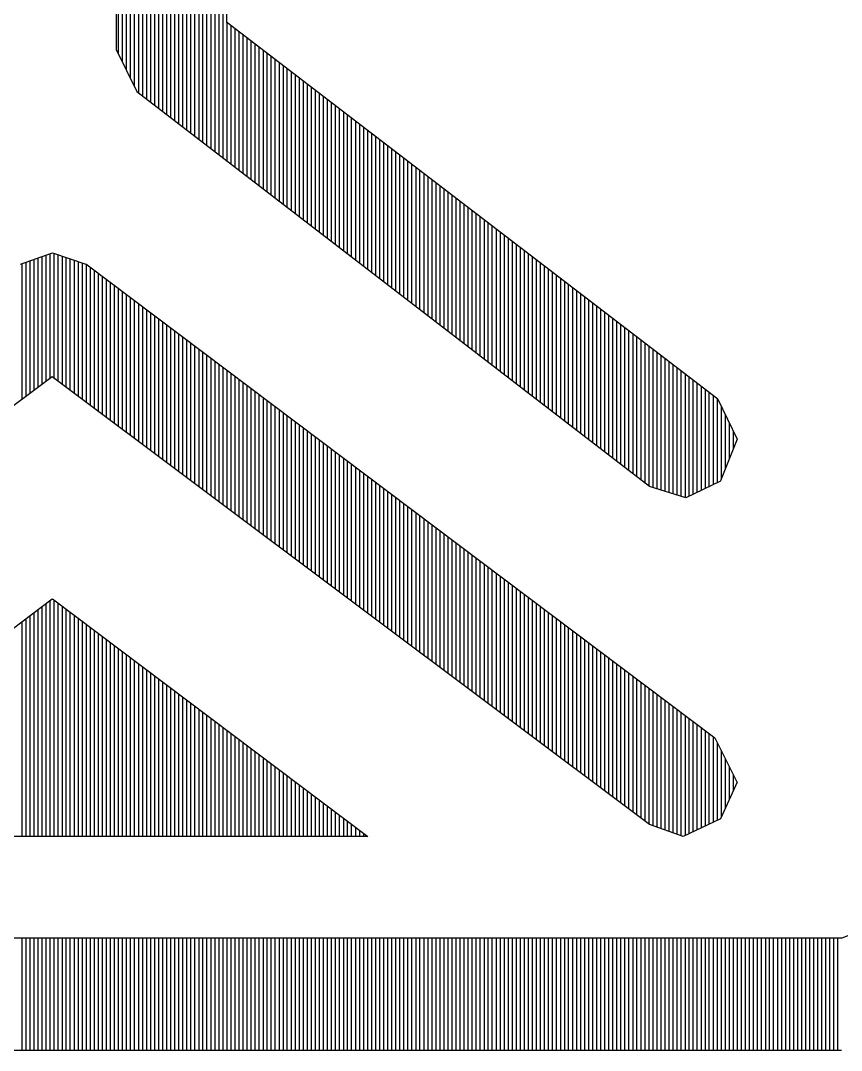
# Model space of a CAD drawing. Extents: x -34 to 106, y -22 to 53.
# Drawn here: x 35.541 to 37.645, y 13.939 to 16.578 of the extents above; entities that cross this region are included whole.
import ezdxf

# ---------------------------------------------------------------- set-up
doc = ezdxf.new("R2010")
doc.units = 0
doc.layers.add('BG_SILKTOP20240221', color=40, linetype='CONTINUOUS')

msp = doc.modelspace()

# ---------------------------------------------------------------- linework, layer by layer
at = {"layer": 'BG_SILKTOP20240221'}
for points in [[(35.905186, 23.095712), (35.905186, 16.345662)], [(35.915092, 23.099776), (35.915092, 16.33728)], [(35.925506, 23.103332), (35.925506, 16.329152)], [(35.93592, 23.099268), (35.93592, 16.321532)], [(35.946334, 23.09495), (35.946334, 16.313658)], [(35.84321, 23.06955), (35.84321, 16.392906)], [(35.853624, 23.073868), (35.853624, 16.385032)], [(35.863784, 23.078694), (35.863784, 16.377412)], [(35.873944, 23.083012), (35.873944, 16.369538)], [(35.884358, 23.08733), (35.884358, 16.361664)], [(35.894772, 23.090886), (35.894772, 16.353282)], [(35.956748, 23.090632), (35.956748, 16.305784)], [(35.966654, 23.085806), (35.966654, 16.297656)], [(35.977068, 23.081488), (35.977068, 16.289528)], [(35.987482, 23.076662), (35.987482, 16.281654)], [(35.997896, 23.072344), (35.997896, 16.27378)], [(36.008056, 23.068026), (36.008056, 16.265906)], [(35.822636, 23.061168), (35.822636, 16.430498)], [(35.832796, 23.06574), (35.832796, 16.409416)], [(36.018216, 23.063708), (36.018216, 16.258032)], [(36.02863, 23.053548), (36.02863, 16.249904)], [(35.812222, 23.032212), (35.812222, 16.451072)], [(36.039044, 23.029672), (36.039044, 16.24203)], [(35.802062, 23.003256), (35.802062, 16.472154)], [(36.049204, 23.005288), (36.049204, 16.234156)], [(35.791648, 22.9743), (35.791648, 16.493236)], [(36.059618, 22.981412), (36.059618, 16.226282)], [(35.786822, 16.502888), (35.786822, 22.961092)], [(36.068762, 22.960838), (36.068762, 16.574262)], [(36.069016, 16.574516), (37.328348, 15.6083)], [(36.069778, 16.5735), (36.069778, 16.218408)], [(36.080192, 16.565372), (36.080192, 16.21028)], [(36.090352, 16.557498), (36.090352, 16.202406)], [(36.100766, 16.549624), (36.100766, 16.194532)], [(36.11118, 16.54175), (36.11118, 16.186658)], [(36.12134, 16.533876), (36.12134, 16.178784)], [(36.1315, 16.525748), (36.1315, 16.170656)], [(35.839908, 16.3957), (35.787076, 16.502888)], [(36.141914, 16.518636), (36.141914, 16.163036)], [(36.152328, 16.510508), (36.152328, 16.155162)], [(36.162742, 16.502634), (36.162742, 16.147288)], [(36.172648, 16.49476), (36.172648, 16.139414)], [(36.183062, 16.486886), (36.183062, 16.13154)], [(36.193476, 16.479012), (36.193476, 16.123412)], [(36.20389, 16.470884), (36.20389, 16.115538)], [(36.214304, 16.46301), (36.214304, 16.107664)], [(36.22421, 16.455136), (36.22421, 16.09979)], [(36.234624, 16.447262), (36.234624, 16.091916)], [(36.245038, 16.439388), (36.245038, 16.083788)], [(36.255452, 16.43126), (36.255452, 16.075914)], [(36.265612, 16.423386), (36.265612, 16.06804)], [(37.15385, 15.383764), (35.839654, 16.395446)], [(36.275772, 16.415512), (36.275772, 16.060166)], [(36.286186, 16.407638), (36.286186, 16.052292)], [(36.2966, 16.399764), (36.2966, 16.044164)], [(36.30676, 16.391636), (36.30676, 16.03629)], [(36.317174, 16.383762), (36.317174, 16.028416)], [(36.327334, 16.375888), (36.327334, 16.020542)], [(36.337748, 16.368014), (36.337748, 16.012668)], [(36.347908, 16.36014), (36.347908, 16.00454)], [(36.358322, 16.352012), (36.358322, 15.996666)], [(36.368736, 16.344138), (36.368736, 15.988538)], [(36.378896, 16.336264), (36.378896, 15.980664)], [(36.389056, 16.32839), (36.389056, 15.972536)], [(36.39947, 16.320516), (36.39947, 15.964662)], [(36.409884, 16.312388), (36.409884, 15.956788)], [(36.420298, 16.304514), (36.420298, 15.948914)], [(36.430204, 16.29664), (36.430204, 15.94104)], [(36.440618, 16.288766), (36.440618, 15.932912)], [(36.451032, 16.280892), (36.451032, 15.925038)], [(36.461446, 16.272764), (36.461446, 15.917164)], [(36.47186, 16.26489), (36.47186, 15.90929)], [(36.481766, 16.257016), (36.481766, 15.901416)], [(36.49218, 16.249142), (36.49218, 15.893288)], [(36.502594, 16.241268), (36.502594, 15.885414)], [(36.513008, 16.23314), (36.513008, 15.87754)], [(36.523168, 16.225266), (36.523168, 15.869666)], [(36.533328, 16.217392), (36.533328, 15.861792)], [(36.543742, 16.209518), (36.543742, 15.853664)], [(36.554156, 16.201644), (36.554156, 15.84579)], [(36.564316, 16.193516), (36.564316, 15.837916)], [(36.57473, 16.185642), (36.57473, 15.830042)], [(36.58489, 16.177768), (36.58489, 15.822168)], [(36.595304, 16.170402), (36.595304, 15.814548)], [(36.605464, 16.162528), (36.605464, 15.80642)], [(36.615878, 16.154654), (36.615878, 15.798546)], [(36.626292, 16.14678), (36.626292, 15.790672)], [(36.636452, 16.138652), (36.636452, 15.782798)], [(36.646612, 16.130778), (36.646612, 15.774924)], [(36.657026, 16.122904), (36.657026, 15.766796)], [(36.66744, 16.11503), (36.66744, 15.758922)], [(36.677854, 16.107156), (36.677854, 15.751048)], [(36.68776, 16.099028), (36.68776, 15.743174)], [(36.698174, 16.091154), (36.698174, 15.7353)], [(36.708588, 16.08328), (36.708588, 15.727172)], [(36.719002, 16.075406), (36.719002, 15.719298)], [(36.729416, 16.067532), (36.729416, 15.711424)], [(36.739322, 16.059404), (36.739322, 15.70355)], [(36.749736, 16.05153), (36.749736, 15.695676)], [(36.76015, 16.043656), (36.76015, 15.687548)], [(36.770564, 16.035782), (36.770564, 15.679674)], [(36.780724, 16.027908), (36.780724, 15.6718)], [(36.790884, 16.01978), (36.790884, 15.663926)], [(36.801298, 16.011906), (36.801298, 15.656052)], [(36.811712, 16.00454), (36.811712, 15.647416)], [(36.821872, 15.996666), (36.821872, 15.639542)], [(35.541458, 15.953994), (35.622992, 15.982442)], [(35.585654, 15.97025), (35.585654, 15.638018)], [(35.596068, 15.973552), (35.596068, 15.645638)], [(35.606228, 15.977108), (35.606228, 15.653512)], [(35.616388, 15.980664), (35.616388, 15.660878)], [(35.622992, 15.982442), (35.70859, 15.953994)], [(35.626802, 15.980918), (35.626802, 15.662402)], [(35.637216, 15.977616), (35.637216, 15.655036)], [(35.64763, 15.974568), (35.64763, 15.647162)], [(35.657536, 15.970504), (35.657536, 15.639288)], [(36.832286, 15.988792), (36.832286, 15.631668)], [(36.842446, 15.980918), (36.842446, 15.62354)], [(36.85286, 15.973044), (36.85286, 15.615666)], [(35.544506, 15.955264), (35.544506, 15.606776)], [(35.554666, 15.95882), (35.554666, 15.615158)], [(35.56508, 15.962884), (35.56508, 15.622778)], [(35.57524, 15.96644), (35.57524, 15.630144)], [(35.66795, 15.967456), (35.66795, 15.631668)], [(35.678364, 15.9639), (35.678364, 15.624048)], [(35.688778, 15.96009), (35.688778, 15.61592)], [(35.699192, 15.956788), (35.699192, 15.6083)], [(35.70859, 15.954248), (37.321236, 14.740128)], [(35.709098, 15.953232), (35.709098, 15.60068)], [(35.719512, 15.945612), (35.719512, 15.59306)], [(36.86302, 15.964916), (36.86302, 15.607792)], [(36.873434, 15.957042), (36.873434, 15.599918)], [(36.883848, 15.949168), (36.883848, 15.592044)], [(35.729926, 15.937484), (35.729926, 15.585186)], [(35.74034, 15.92961), (35.74034, 15.577566)], [(35.7505, 15.921736), (35.7505, 15.569692)], [(36.894008, 15.941294), (36.894008, 15.583916)], [(36.904168, 15.93342), (36.904168, 15.576042)], [(36.914582, 15.925292), (36.914582, 15.568168)], [(36.924996, 15.917418), (36.924996, 15.560294)], [(35.76066, 15.914116), (35.76066, 15.562326)], [(35.771074, 15.906496), (35.771074, 15.554452)], [(35.781488, 15.898622), (35.781488, 15.546578)], [(35.791648, 15.891256), (35.791648, 15.539466)], [(36.93541, 15.909544), (36.93541, 15.55242)], [(36.945316, 15.90167), (36.945316, 15.544292)], [(36.95573, 15.893796), (36.95573, 15.536418)], [(35.802062, 15.883382), (35.802062, 15.531592)], [(35.812222, 15.875762), (35.812222, 15.523972)], [(35.822636, 15.867888), (35.822636, 15.516098)], [(36.966144, 15.885668), (36.966144, 15.528544)], [(36.976558, 15.877794), (36.976558, 15.52067)], [(36.986972, 15.86992), (36.986972, 15.512796)], [(35.832796, 15.859506), (35.832796, 15.508224)], [(35.84321, 15.85214), (35.84321, 15.500096)], [(35.853624, 15.84452), (35.853624, 15.492984)], [(35.863784, 15.836646), (35.863784, 15.484602)], [(36.996878, 15.862046), (36.996878, 15.504668)], [(37.007292, 15.854172), (37.007292, 15.496794)], [(37.017706, 15.846044), (37.017706, 15.48892)], [(37.02812, 15.83817), (37.02812, 15.481046)], [(35.873944, 15.828772), (35.873944, 15.477236)], [(35.884358, 15.820898), (35.884358, 15.469362)], [(35.894772, 15.813278), (35.894772, 15.461742)], [(37.03828, 15.830296), (37.03828, 15.472664)], [(37.04844, 15.822422), (37.04844, 15.46479)], [(37.058854, 15.814548), (37.058854, 15.456916)], [(35.905186, 15.805404), (35.905186, 15.453868)], [(35.915092, 15.797784), (35.915092, 15.446248)], [(35.925506, 15.789656), (35.925506, 15.438374)], [(37.069268, 15.80642), (37.069268, 15.449042)], [(37.079428, 15.798546), (37.079428, 15.441168)], [(37.089842, 15.790672), (37.089842, 15.43304)], [(35.93592, 15.782544), (35.93592, 15.431008)], [(35.946334, 15.774416), (35.946334, 15.423134)], [(35.956748, 15.766796), (35.956748, 15.415768)], [(35.966654, 15.758922), (35.966654, 15.40764)], [(37.100002, 15.782798), (37.100002, 15.425166)], [(37.110416, 15.774924), (37.110416, 15.417292)], [(37.120576, 15.766796), (37.120576, 15.409418)], [(37.13099, 15.758922), (37.13099, 15.401544)], [(35.977068, 15.751302), (35.977068, 15.400274)], [(35.987482, 15.743428), (35.987482, 15.391892)], [(35.997896, 15.735554), (35.997896, 15.38478)], [(37.141404, 15.751048), (37.141404, 15.393416)], [(37.151564, 15.743174), (37.151564, 15.385542)], [(37.161724, 15.7353), (37.161724, 15.381224)], [(36.008056, 15.728188), (36.008056, 15.376652)], [(36.018216, 15.720568), (36.018216, 15.36954)], [(36.02863, 15.712694), (36.02863, 15.361412)], [(36.039044, 15.705074), (36.039044, 15.353792)], [(37.172138, 15.727172), (37.172138, 15.378176)], [(37.182552, 15.719552), (37.182552, 15.375128)], [(37.192966, 15.711678), (37.192966, 15.37208)], [(36.049204, 15.696692), (36.049204, 15.345918)], [(36.059618, 15.68958), (36.059618, 15.338298)], [(36.069778, 15.681452), (36.069778, 15.330932)], [(37.202872, 15.70355), (37.202872, 15.369032)], [(37.213286, 15.69593), (37.213286, 15.365984)], [(37.2237, 15.688056), (37.2237, 15.362936)], [(37.234114, 15.679928), (37.234114, 15.359888)], [(35.622484, 15.66545), (34.088324, 14.517878)], [(37.15385, 14.517878), (35.622484, 15.66545)], [(36.080192, 15.67434), (36.080192, 15.323058)], [(36.090352, 15.665958), (36.090352, 15.315184)], [(36.100766, 15.658084), (36.100766, 15.30731)], [(37.244528, 15.6718), (37.244528, 15.356332)], [(37.254434, 15.663926), (37.254434, 15.358872)], [(37.264848, 15.65656), (37.264848, 15.363952)], [(36.11118, 15.650464), (36.11118, 15.29969)], [(36.12134, 15.64259), (36.12134, 15.291816)], [(36.1315, 15.635224), (36.1315, 15.284704)], [(36.141914, 15.62735), (36.141914, 15.27683)], [(37.275262, 15.648432), (37.275262, 15.368778)], [(37.285676, 15.640812), (37.285676, 15.373604)], [(37.295836, 15.63243), (37.295836, 15.378684)], [(37.305996, 15.62481), (37.305996, 15.384018)], [(36.152328, 15.61973), (36.152328, 15.26921)], [(36.162742, 15.611856), (36.162742, 15.261336)], [(36.172648, 15.603474), (36.172648, 15.253208)], [(37.31641, 15.616936), (37.31641, 15.388844)], [(37.326824, 15.609062), (37.326824, 15.393924)], [(37.328348, 15.608046), (37.37864, 15.50543)], [(36.183062, 15.596108), (36.183062, 15.245334)], [(36.193476, 15.588234), (36.193476, 15.237968)], [(36.20389, 15.580868), (36.20389, 15.230348)], [(36.214304, 15.57274), (36.214304, 15.222474)], [(37.336984, 15.589504), (37.336984, 15.402052)], [(36.22421, 15.565374), (36.22421, 15.214854)], [(36.234624, 15.557246), (36.234624, 15.20698)], [(36.245038, 15.549372), (36.245038, 15.199106)], [(37.347398, 15.568676), (37.347398, 15.42796)], [(37.357558, 15.547848), (37.357558, 15.453868)], [(36.255452, 15.54226), (36.255452, 15.19174)], [(36.265612, 15.534386), (36.265612, 15.183866)], [(36.275772, 15.526512), (36.275772, 15.176246)], [(37.367972, 15.526512), (37.367972, 15.479268)], [(36.286186, 15.518384), (36.286186, 15.168372)], [(36.2966, 15.510764), (36.2966, 15.160752)], [(36.30676, 15.50289), (36.30676, 15.152624)], [(36.317174, 15.49527), (36.317174, 15.145512)], [(37.378132, 15.505684), (37.33546, 15.398496)], [(36.327334, 15.487904), (36.327334, 15.138146)], [(36.337748, 15.48003), (36.337748, 15.130272)], [(36.347908, 15.47241), (36.347908, 15.122652)], [(36.358322, 15.464536), (36.358322, 15.114524)], [(36.368736, 15.456916), (36.368736, 15.106904)], [(36.378896, 15.449042), (36.378896, 15.09903)], [(36.389056, 15.441168), (36.389056, 15.091664)], [(36.39947, 15.43304), (36.39947, 15.083536)], [(36.409884, 15.42542), (36.409884, 15.07617)], [(36.420298, 15.418308), (36.420298, 15.068296)], [(36.430204, 15.409926), (36.430204, 15.060422)], [(36.440618, 15.40256), (36.440618, 15.052802)], [(36.451032, 15.394432), (36.451032, 15.044928)], [(37.33546, 15.397988), (37.247068, 15.355062)], [(36.461446, 15.386558), (36.461446, 15.0368)], [(36.47186, 15.379192), (36.47186, 15.029942)], [(36.481766, 15.371318), (36.481766, 15.022068)], [(36.49218, 15.363698), (36.49218, 15.01394)], [(37.247068, 15.355316), (37.15385, 15.384018)], [(36.502594, 15.355824), (36.502594, 15.006066)], [(36.513008, 15.348204), (36.513008, 14.998446)], [(36.523168, 15.340076), (36.523168, 14.990572)], [(36.533328, 15.332202), (36.533328, 14.983206)], [(36.543742, 15.324836), (36.543742, 14.975586)], [(36.554156, 15.316708), (36.554156, 14.967712)], [(36.564316, 15.309342), (36.564316, 14.959838)], [(36.57473, 15.301722), (36.57473, 14.952472)], [(36.58489, 15.293848), (36.58489, 14.944598)], [(36.595304, 15.285974), (36.595304, 14.936978)], [(36.605464, 15.278354), (36.605464, 14.929612)], [(36.615878, 15.27048), (36.615878, 14.921484)], [(36.626292, 15.26286), (36.626292, 14.914118)], [(36.636452, 15.254732), (36.636452, 14.905736)], [(36.646612, 15.247112), (36.646612, 14.898624)], [(36.657026, 15.239238), (36.657026, 14.890496)], [(36.66744, 15.231872), (36.66744, 14.883384)], [(36.677854, 15.223998), (36.677854, 14.875256)], [(36.68776, 15.216378), (36.68776, 14.867636)], [(36.698174, 15.208504), (36.698174, 14.859762)], [(36.708588, 15.200884), (36.708588, 14.852142)], [(36.719002, 15.19301), (36.719002, 14.844268)], [(36.729416, 15.185136), (36.729416, 14.836902)], [(36.739322, 15.17777), (36.739322, 14.829028)], [(36.749736, 15.169388), (36.749736, 14.821154)], [(36.76015, 15.162276), (36.76015, 14.813534)], [(36.770564, 15.153894), (36.770564, 14.80566)], [(36.780724, 15.146528), (36.780724, 14.79804)], [(36.790884, 15.138654), (36.790884, 14.790674)], [(36.801298, 15.13078), (36.801298, 14.7828)], [(36.811712, 15.12316), (36.811712, 14.774672)], [(36.821872, 15.115286), (36.821872, 14.766798)], [(36.832286, 15.107666), (36.832286, 14.759178)], [(36.842446, 15.099792), (36.842446, 14.751304)], [(34.818574, 14.487398), (35.622484, 15.095728)], [(35.596068, 15.075662), (35.596068, 14.487144)], [(35.606228, 15.083028), (35.606228, 14.487144)], [(35.616388, 15.090902), (35.616388, 14.487144)], [(35.622992, 15.095728), (36.431474, 14.487398)], [(35.626802, 15.092172), (35.626802, 14.487398)], [(35.637216, 15.084044), (35.637216, 14.487144)], [(35.64763, 15.07617), (35.64763, 14.487144)], [(36.85286, 15.092172), (36.85286, 14.743684)], [(36.86302, 15.084044), (36.86302, 14.73581)], [(36.873434, 15.07617), (36.873434, 14.728444)], [(35.554666, 15.04442), (35.554666, 14.487398)], [(35.56508, 15.052548), (35.56508, 14.487398)], [(35.57524, 15.05966), (35.57524, 14.487144)], [(35.585654, 15.067788), (35.585654, 14.487144)], [(35.657536, 15.068804), (35.657536, 14.487398)], [(35.66795, 15.06093), (35.66795, 14.487398)], [(35.678364, 15.053056), (35.678364, 14.487398)], [(35.688778, 15.04569), (35.688778, 14.487398)], [(36.883848, 15.06855), (36.883848, 14.720824)], [(36.894008, 15.060676), (36.894008, 14.71295)], [(36.904168, 15.053564), (36.904168, 14.705584)], [(36.914582, 15.04569), (36.914582, 14.69771)], [(35.544506, 15.036546), (35.544506, 14.487398)], [(35.699192, 15.037816), (35.699192, 14.487398)], [(35.709098, 15.029942), (35.709098, 14.487144)], [(35.719512, 15.022068), (35.719512, 14.487144)], [(36.924996, 15.037816), (36.924996, 14.69009)], [(36.93541, 15.029942), (36.93541, 14.682216)], [(36.945316, 15.022322), (36.945316, 14.67485)], [(35.729926, 15.014702), (35.729926, 14.487398)], [(35.74034, 15.006828), (35.74034, 14.487398)], [(35.7505, 14.999462), (35.7505, 14.487398)], [(35.76066, 14.991588), (35.76066, 14.487398)], [(36.95573, 15.014448), (36.95573, 14.666468)], [(36.966144, 15.006828), (36.966144, 14.659356)], [(36.976558, 14.999462), (36.976558, 14.651228)], [(36.986972, 14.991588), (36.986972, 14.644116)], [(35.771074, 14.98346), (35.771074, 14.487398)], [(35.781488, 14.975586), (35.781488, 14.487144)], [(35.791648, 14.967712), (35.791648, 14.487144)], [(36.996878, 14.98346), (36.996878, 14.635734)], [(37.007292, 14.97584), (37.007292, 14.628368)], [(37.017706, 14.967966), (37.017706, 14.620494)], [(35.802062, 14.960346), (35.802062, 14.487398)], [(35.812222, 14.952472), (35.812222, 14.487398)], [(35.822636, 14.945106), (35.822636, 14.487398)], [(37.02812, 14.960346), (37.02812, 14.612874)], [(37.03828, 14.952472), (37.03828, 14.605)], [(37.04844, 14.944852), (37.04844, 14.597126)], [(35.832796, 14.937232), (35.832796, 14.487398)], [(35.84321, 14.929358), (35.84321, 14.487144)], [(35.853624, 14.921484), (35.853624, 14.487144)], [(35.863784, 14.913356), (35.863784, 14.487144)], [(37.058854, 14.936978), (37.058854, 14.589252)], [(37.069268, 14.929612), (37.069268, 14.58214)], [(37.079428, 14.921738), (37.079428, 14.574266)], [(37.089842, 14.913356), (37.089842, 14.566392)], [(35.873944, 14.906244), (35.873944, 14.487398)], [(35.884358, 14.898116), (35.884358, 14.487398)], [(35.894772, 14.890242), (35.894772, 14.487144)], [(37.100002, 14.906244), (37.100002, 14.558772)], [(37.110416, 14.897862), (37.110416, 14.550644)], [(37.120576, 14.890496), (37.120576, 14.543024)], [(35.905186, 14.882368), (35.905186, 14.487144)], [(35.915092, 14.875002), (35.915092, 14.487144)], [(35.925506, 14.867128), (35.925506, 14.487144)], [(35.93592, 14.859762), (35.93592, 14.487398)], [(37.13099, 14.882622), (37.13099, 14.535912)], [(37.141404, 14.875256), (37.141404, 14.527784)], [(37.151564, 14.867128), (37.151564, 14.51991)], [(35.946334, 14.851888), (35.946334, 14.487398)], [(35.956748, 14.844014), (35.956748, 14.487398)], [(35.966654, 14.83614), (35.966654, 14.487144)], [(37.161724, 14.859254), (37.161724, 14.515084)], [(37.172138, 14.851634), (37.172138, 14.511782)], [(37.182552, 14.84376), (37.182552, 14.507972)], [(37.192966, 14.83614), (37.192966, 14.504162)], [(35.977068, 14.828012), (35.977068, 14.487144)], [(35.987482, 14.8209), (35.987482, 14.487144)], [(35.997896, 14.812772), (35.997896, 14.487144)], [(37.202872, 14.828012), (37.202872, 14.500352)], [(37.213286, 14.821154), (37.213286, 14.497304)], [(37.2237, 14.812772), (37.2237, 14.49324)], [(36.008056, 14.80566), (36.008056, 14.487398)], [(36.018216, 14.797532), (36.018216, 14.487398)], [(36.02863, 14.789658), (36.02863, 14.487144)], [(36.039044, 14.781784), (36.039044, 14.487144)], [(37.234114, 14.804898), (37.234114, 14.48943)], [(37.244528, 14.797278), (37.244528, 14.489176)], [(37.254434, 14.789658), (37.254434, 14.494002)], [(37.264848, 14.781784), (37.264848, 14.498574)], [(36.049204, 14.774418), (36.049204, 14.487144)], [(36.059618, 14.766544), (36.059618, 14.487144)], [(36.069778, 14.75867), (36.069778, 14.487144)], [(37.275262, 14.774164), (37.275262, 14.504162)], [(37.285676, 14.766544), (37.285676, 14.50848)], [(37.295836, 14.75867), (37.295836, 14.513306)], [(36.080192, 14.751304), (36.080192, 14.487398)], [(36.090352, 14.74343), (36.090352, 14.487398)], [(36.100766, 14.735556), (36.100766, 14.487144)], [(36.11118, 14.727428), (36.11118, 14.487144)], [(37.305996, 14.75105), (37.305996, 14.518132)], [(37.31641, 14.74343), (37.31641, 14.523212)], [(37.320982, 14.73962), (37.378132, 14.62532)], [(37.326824, 14.72819), (37.326824, 14.528292)], [(36.12134, 14.720316), (36.12134, 14.487398)], [(36.1315, 14.712188), (36.1315, 14.487398)], [(36.141914, 14.705076), (36.141914, 14.487398)], [(37.336984, 14.707616), (37.336984, 14.535912)], [(36.152328, 14.696948), (36.152328, 14.487398)], [(36.162742, 14.689074), (36.162742, 14.487398)], [(36.172648, 14.6812), (36.172648, 14.487144)], [(37.347398, 14.687042), (37.347398, 14.558264)], [(36.183062, 14.673326), (36.183062, 14.487144)], [(36.193476, 14.66596), (36.193476, 14.487398)], [(36.20389, 14.658086), (36.20389, 14.487398)], [(36.214304, 14.65072), (36.214304, 14.487398)], [(37.357558, 14.666468), (37.357558, 14.580616)], [(36.22421, 14.642846), (36.22421, 14.487398)], [(36.234624, 14.634972), (36.234624, 14.487144)], [(36.245038, 14.626844), (36.245038, 14.487144)], [(37.378132, 14.625828), (37.33546, 14.532356)], [(37.367972, 14.645894), (37.367972, 14.603222)], [(36.255452, 14.61897), (36.255452, 14.487144)], [(36.265612, 14.611604), (36.265612, 14.487398)], [(36.275772, 14.60373), (36.275772, 14.487398)], [(36.286186, 14.596364), (36.286186, 14.487398)], [(36.2966, 14.58849), (36.2966, 14.487398)], [(36.30676, 14.580616), (36.30676, 14.487144)], [(36.317174, 14.572742), (36.317174, 14.487144)], [(36.327334, 14.565376), (36.327334, 14.487398)], [(36.337748, 14.557502), (36.337748, 14.487398)], [(36.347908, 14.549628), (36.347908, 14.487398)], [(36.358322, 14.5415), (36.358322, 14.487144)], [(36.368736, 14.533626), (36.368736, 14.487144)], [(36.378896, 14.52626), (36.378896, 14.487144)], [(36.389056, 14.518386), (36.389056, 14.487144)], [(37.239956, 14.487144), (37.15385, 14.517878)], [(37.33546, 14.532356), (37.239956, 14.487398)], [(36.39947, 14.51102), (36.39947, 14.487398)], [(36.409884, 14.503146), (36.409884, 14.487398)], [(36.420298, 14.495272), (36.420298, 14.487144)], [(36.431474, 14.487398), (34.818828, 14.487398)], [(36.430204, 14.487398), (36.430204, 14.487144)], [(37.64534, 14.226794), (37.759894, 14.27226)], [(33.6042, 14.227048), (37.64534, 14.227048)], [(35.544506, 14.227048), (35.544506, 13.938758)], [(35.554666, 14.227048), (35.554666, 13.938758)], [(35.56508, 14.227048), (35.56508, 13.938758)], [(35.57524, 14.227048), (35.57524, 13.938758)], [(35.585654, 14.227048), (35.585654, 13.938758)], [(35.596068, 14.227048), (35.596068, 13.938758)], [(35.606228, 14.227048), (35.606228, 13.938758)], [(35.616388, 14.227048), (35.616388, 13.938758)], [(35.626802, 14.227048), (35.626802, 13.938758)], [(35.637216, 14.227048), (35.637216, 13.938758)], [(35.64763, 14.227048), (35.64763, 13.938758)], [(35.657536, 14.227048), (35.657536, 13.938758)], [(35.66795, 14.227048), (35.66795, 13.938758)], [(35.678364, 14.227048), (35.678364, 13.938758)], [(35.688778, 14.227048), (35.688778, 13.938758)], [(35.699192, 14.227048), (35.699192, 13.938758)], [(35.709098, 14.227048), (35.709098, 13.938758)], [(35.719512, 14.227048), (35.719512, 13.938758)], [(35.729926, 14.227048), (35.729926, 13.938758)], [(35.74034, 14.227048), (35.74034, 13.938758)], [(35.7505, 14.227048), (35.7505, 13.938758)], [(35.76066, 14.227048), (35.76066, 13.938758)], [(35.771074, 14.227048), (35.771074, 13.938758)], [(35.781488, 14.227048), (35.781488, 13.938758)], [(35.791648, 14.227048), (35.791648, 13.938758)], [(35.802062, 14.227048), (35.802062, 13.938758)], [(35.812222, 14.227048), (35.812222, 13.938758)], [(35.822636, 14.227048), (35.822636, 13.938758)], [(35.832796, 14.227048), (35.832796, 13.938758)], [(35.84321, 14.227048), (35.84321, 13.938758)], [(35.853624, 14.227048), (35.853624, 13.938758)], [(35.863784, 14.227048), (35.863784, 13.938758)], [(35.873944, 14.227048), (35.873944, 13.938758)], [(35.884358, 14.227048), (35.884358, 13.938758)], [(35.894772, 14.227048), (35.894772, 13.938758)], [(35.905186, 14.227048), (35.905186, 13.938758)], [(35.915092, 14.227048), (35.915092, 13.938758)], [(35.925506, 14.227048), (35.925506, 13.938758)], [(35.93592, 14.227048), (35.93592, 13.938758)], [(35.946334, 14.227048), (35.946334, 13.938758)], [(35.956748, 14.227048), (35.956748, 13.938758)], [(35.966654, 14.227048), (35.966654, 13.938758)], [(35.977068, 14.227048), (35.977068, 13.938758)], [(35.987482, 14.227048), (35.987482, 13.938758)], [(35.997896, 14.227048), (35.997896, 13.938758)], [(36.008056, 14.227048), (36.008056, 13.938758)], [(36.018216, 14.227048), (36.018216, 13.938758)], [(36.02863, 14.227048), (36.02863, 13.938758)], [(36.039044, 14.227048), (36.039044, 13.938758)], [(36.049204, 14.227048), (36.049204, 13.938758)], [(36.059618, 14.227048), (36.059618, 13.938758)], [(36.069778, 14.227048), (36.069778, 13.938758)], [(36.080192, 14.227048), (36.080192, 13.938758)], [(36.090352, 14.227048), (36.090352, 13.938758)], [(36.100766, 14.227048), (36.100766, 13.938758)], [(36.11118, 14.227048), (36.11118, 13.938758)], [(36.12134, 14.227048), (36.12134, 13.938758)], [(36.1315, 14.227048), (36.1315, 13.938758)], [(36.141914, 14.227048), (36.141914, 13.938758)], [(36.152328, 14.227048), (36.152328, 13.938758)], [(36.162742, 14.227048), (36.162742, 13.938758)], [(36.172648, 14.227048), (36.172648, 13.938758)], [(36.183062, 14.227048), (36.183062, 13.938758)], [(36.193476, 14.227048), (36.193476, 13.938758)], [(36.20389, 14.227048), (36.20389, 13.938758)], [(36.214304, 14.227048), (36.214304, 13.938758)], [(36.22421, 14.227048), (36.22421, 13.938758)], [(36.234624, 14.227048), (36.234624, 13.938758)], [(36.245038, 14.227048), (36.245038, 13.938758)], [(36.255452, 14.227048), (36.255452, 13.938758)], [(36.265612, 14.227048), (36.265612, 13.938758)], [(36.275772, 14.227048), (36.275772, 13.938758)], [(36.286186, 14.227048), (36.286186, 13.938758)], [(36.2966, 14.227048), (36.2966, 13.938758)], [(36.30676, 14.227048), (36.30676, 13.938758)], [(36.317174, 14.227048), (36.317174, 13.938758)], [(36.327334, 14.227048), (36.327334, 13.938758)], [(36.337748, 14.227048), (36.337748, 13.938758)], [(36.347908, 14.227048), (36.347908, 13.938758)], [(36.358322, 14.227048), (36.358322, 13.938758)], [(36.368736, 14.227048), (36.368736, 13.938758)], [(36.378896, 14.227048), (36.378896, 13.938758)], [(36.389056, 14.227048), (36.389056, 13.938758)], [(36.39947, 14.227048), (36.39947, 13.938758)], [(36.409884, 14.227048), (36.409884, 13.938758)], [(36.420298, 14.227048), (36.420298, 13.938758)], [(36.430204, 14.227048), (36.430204, 13.938758)], [(36.440618, 14.227048), (36.440618, 13.938758)], [(36.451032, 14.227048), (36.451032, 13.938758)], [(36.461446, 14.227048), (36.461446, 13.938758)], [(36.47186, 14.227048), (36.47186, 13.938758)], [(36.481766, 14.227048), (36.481766, 13.938758)], [(36.49218, 14.227048), (36.49218, 13.938758)], [(36.502594, 14.227048), (36.502594, 13.938758)], [(36.513008, 14.227048), (36.513008, 13.938758)], [(36.523168, 14.227048), (36.523168, 13.938758)], [(36.533328, 14.227048), (36.533328, 13.938758)], [(36.543742, 14.227048), (36.543742, 13.938758)], [(36.554156, 14.227048), (36.554156, 13.938758)], [(36.564316, 14.227048), (36.564316, 13.938758)], [(36.57473, 14.227048), (36.57473, 13.938758)], [(36.58489, 14.227048), (36.58489, 13.938758)], [(36.595304, 14.227048), (36.595304, 13.938758)], [(36.605464, 14.227048), (36.605464, 13.938758)], [(36.615878, 14.227048), (36.615878, 13.938758)], [(36.626292, 14.227048), (36.626292, 13.938758)], [(36.636452, 14.227048), (36.636452, 13.938758)], [(36.646612, 14.227048), (36.646612, 13.938758)], [(36.657026, 14.227048), (36.657026, 13.938758)], [(36.66744, 14.227048), (36.66744, 13.938758)], [(36.677854, 14.227048), (36.677854, 13.938758)], [(36.68776, 14.227048), (36.68776, 13.938758)], [(36.698174, 14.227048), (36.698174, 13.938758)], [(36.708588, 14.227048), (36.708588, 13.938758)], [(36.719002, 14.227048), (36.719002, 13.938758)], [(36.729416, 14.227048), (36.729416, 13.938758)], [(36.739322, 14.227048), (36.739322, 13.938758)], [(36.749736, 14.227048), (36.749736, 13.938758)], [(36.76015, 14.227048), (36.76015, 13.938758)], [(36.770564, 14.227048), (36.770564, 13.938758)], [(36.780724, 14.227048), (36.780724, 13.938758)], [(36.790884, 14.227048), (36.790884, 13.938758)], [(36.801298, 14.227048), (36.801298, 13.938758)], [(36.811712, 14.227048), (36.811712, 13.938758)], [(36.821872, 14.227048), (36.821872, 13.938758)], [(36.832286, 14.227048), (36.832286, 13.938758)], [(36.842446, 14.227048), (36.842446, 13.938758)], [(36.85286, 14.227048), (36.85286, 13.938758)], [(36.86302, 14.227048), (36.86302, 13.938758)], [(36.873434, 14.227048), (36.873434, 13.938758)], [(36.883848, 14.227048), (36.883848, 13.938758)], [(36.894008, 14.227048), (36.894008, 13.938758)], [(36.904168, 14.227048), (36.904168, 13.938758)], [(36.914582, 14.227048), (36.914582, 13.938758)], [(36.924996, 14.227048), (36.924996, 13.938758)], [(36.93541, 14.227048), (36.93541, 13.938758)], [(36.945316, 14.227048), (36.945316, 13.938758)], [(36.95573, 14.227048), (36.95573, 13.938758)], [(36.966144, 14.227048), (36.966144, 13.938758)], [(36.976558, 14.227048), (36.976558, 13.938758)], [(36.986972, 14.227048), (36.986972, 13.938758)], [(36.996878, 14.227048), (36.996878, 13.938758)], [(37.007292, 14.227048), (37.007292, 13.938758)], [(37.017706, 14.227048), (37.017706, 13.938758)], [(37.02812, 14.227048), (37.02812, 13.938758)], [(37.03828, 14.227048), (37.03828, 13.938758)], [(37.04844, 14.227048), (37.04844, 13.938758)], [(37.058854, 14.227048), (37.058854, 13.938758)], [(37.069268, 14.227048), (37.069268, 13.938758)], [(37.079428, 14.227048), (37.079428, 13.938758)], [(37.089842, 14.227048), (37.089842, 13.938758)], [(37.100002, 14.227048), (37.100002, 13.938758)], [(37.110416, 14.227048), (37.110416, 13.938758)], [(37.120576, 14.227048), (37.120576, 13.938758)], [(37.13099, 14.227048), (37.13099, 13.938758)], [(37.141404, 14.227048), (37.141404, 13.938758)], [(37.151564, 14.227048), (37.151564, 13.938758)], [(37.161724, 14.227048), (37.161724, 13.938758)], [(37.172138, 14.227048), (37.172138, 13.938758)], [(37.182552, 14.227048), (37.182552, 13.938758)], [(37.192966, 14.227048), (37.192966, 13.938758)], [(37.202872, 14.227048), (37.202872, 13.938758)], [(37.213286, 14.227048), (37.213286, 13.938758)], [(37.2237, 14.227048), (37.2237, 13.938758)], [(37.234114, 14.227048), (37.234114, 13.938758)], [(37.244528, 14.227048), (37.244528, 13.938758)], [(37.254434, 14.227048), (37.254434, 13.938758)], [(37.264848, 14.227048), (37.264848, 13.938758)], [(37.275262, 14.227048), (37.275262, 13.938758)], [(37.285676, 14.227048), (37.285676, 13.938758)], [(37.295836, 14.227048), (37.295836, 13.938758)], [(37.305996, 14.227048), (37.305996, 13.938758)], [(37.31641, 14.227048), (37.31641, 13.938758)], [(37.326824, 14.227048), (37.326824, 13.938758)], [(37.336984, 14.227048), (37.336984, 13.938758)], [(37.347398, 14.227048), (37.347398, 13.938758)], [(37.357558, 14.227048), (37.357558, 13.938758)], [(37.367972, 14.227048), (37.367972, 13.938758)], [(37.378132, 14.227048), (37.378132, 13.938758)], [(37.388546, 14.227048), (37.388546, 13.938758)], [(37.39896, 14.227048), (37.39896, 13.938758)], [(37.40912, 14.227048), (37.40912, 13.938758)], [(37.41928, 14.227048), (37.41928, 13.938758)], [(37.429694, 14.227048), (37.429694, 13.938758)], [(37.440108, 14.227048), (37.440108, 13.938758)], [(37.450522, 14.227048), (37.450522, 13.938758)], [(37.460428, 14.227048), (37.460428, 13.938758)], [(37.470842, 14.227048), (37.470842, 13.938758)], [(37.481256, 14.227048), (37.481256, 13.938758)], [(37.49167, 14.227048), (37.49167, 13.938758)], [(37.502084, 14.227048), (37.502084, 13.938758)], [(37.51199, 14.227048), (37.51199, 13.938758)], [(37.522404, 14.227048), (37.522404, 13.938758)], [(37.532818, 14.227048), (37.532818, 13.938758)], [(37.543232, 14.227048), (37.543232, 13.938758)], [(37.553392, 14.227048), (37.553392, 13.938758)], [(37.563552, 14.227048), (37.563552, 13.938758)], [(37.573966, 14.227048), (37.573966, 13.938758)], [(37.58438, 14.227048), (37.58438, 13.938758)], [(37.59454, 14.227048), (37.59454, 13.938758)], [(37.604954, 14.227048), (37.604954, 13.938758)], [(37.615114, 14.227048), (37.615114, 13.938758)], [(37.625528, 14.227048), (37.625528, 13.938758)], [(37.635688, 14.227048), (37.635688, 13.938758)], [(37.64534, 13.938758), (33.6042, 13.938758)]]:
    msp.add_lwpolyline(points, dxfattribs=at)

doc.saveas('drawing.dxf')
